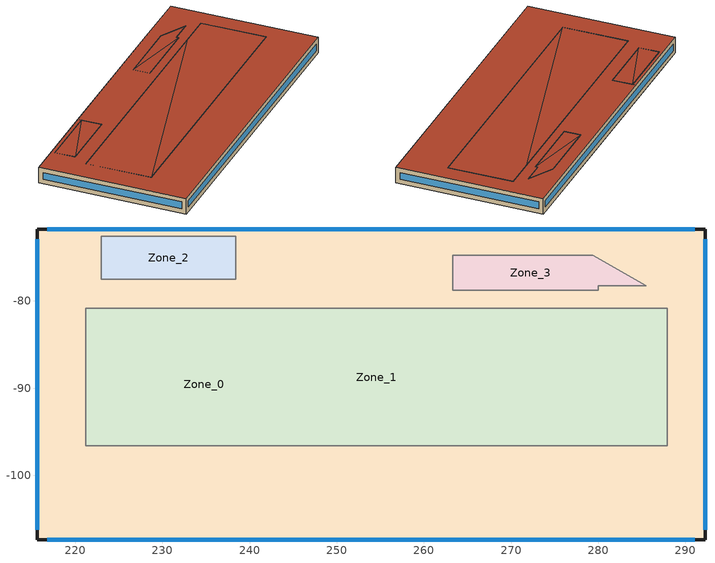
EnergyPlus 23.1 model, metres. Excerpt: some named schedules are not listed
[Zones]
Zone_0
 floor ground (Zone_0:f0UnderGroundSlabCF): 215.61,-107.39 215.61,-71.77 222.99,-71.77 222.99,-72.59 238.42,-72.59 238.42,-77.5 222.99,-72.59 222.99,-71.77 263.29,-71.77 263.29,-74.77 279.35,-74.77 285.49,-78.23 280,-78.23 280,-80.86 287.92,-80.86 287.92,-96.61 221.2,-80.86 280,-80.86 280,-78.79 263.29,-74.77 263.29,-71.77 292.24,-71.77 292.24,-107.39 z0
 wall outside (90.1-2019 Nonresidential CZ 0 Exterior Wall (Mass)): 215.61,-107.39 292.24,-107.39 292.24,-71.77 215.61,-71.77 215.61,-107.39 z0:4
 wall to Zone_3 (Interior Partition (Mass)): 263.29,-78.79 263.29,-74.77 279.35,-74.77 285.49,-78.23 280,-78.23 280,-78.79 263.29,-78.79 z0:4
 wall to Zone_2 (Interior Partition (Mass)): 238.42,-77.5 222.99,-77.5 222.99,-72.59 238.42,-72.59 238.42,-77.5 z0:4
 wall to Zone_1 (Interior Partition (Mass)): 287.92,-96.61 221.2,-96.61 221.2,-80.86 287.92,-80.86 287.92,-96.61 z0:4
 window (90.1-2019 Nonresidential CZ 0 Glazing (Operable)): 216.78,-107.39 291.07,-107.39 / 291.07,-71.77 216.78,-71.77 z1.17:2.83; 292.24,-106.25 292.24,-72.92 / 215.61,-72.92 215.61,-106.25 z1.15:2.85
 roof outside (300mmInsulation 200mmConcrete): 215.61,-107.39 292.24,-107.39 292.24,-71.77 279.35,-71.77 279.35,-74.77 263.29,-74.77 280,-78.79 280,-80.86 221.2,-96.61 287.92,-96.61 287.92,-80.86 280,-80.86 280,-78.23 285.49,-78.23 279.35,-74.77 279.35,-71.77 238.42,-71.77 238.42,-72.59 222.99,-77.5 238.42,-77.5 238.42,-71.77 215.61,-71.77 z4
Zone_1
 floor ground (Zone_1:f0UnderGroundSlabCF): 221.2,-96.61 221.2,-80.86 287.92,-80.86 287.92,-96.61 z0
 roof outside (300mmInsulation 200mmConcrete): 221.2,-96.61 287.92,-96.61 287.92,-80.86 221.2,-80.86 z4
Zone_2
 floor ground (Zone_2:f0UnderGroundSlabCF): 222.99,-77.5 222.99,-72.59 238.42,-72.59 238.42,-77.5 z0
 roof outside (300mmInsulation 200mmConcrete): 222.99,-77.5 238.42,-77.5 238.42,-72.59 222.99,-72.59 z4
Zone_3
 floor ground (Zone_3:f0UnderGroundSlabCF): 263.29,-74.77 279.35,-74.77 285.49,-78.23 280,-78.23 280,-78.79 263.29,-78.79 z0
 roof outside (300mmInsulation 200mmConcrete): 263.29,-74.77 263.29,-78.79 280,-78.79 280,-78.23 285.49,-78.23 279.35,-74.77 z4
[Site:GroundTemperature:BuildingSurface]
18, 18, 18, 18, 18, 18, 18, 18, 18, 18, 18, 18
[Site:GroundReflectance]
0.2, 0.2, 0.2, 0.2, 0.2, 0.2, 0.2, 0.2, 0.2, 0.2, 0.2, 0.2
[Site:GroundReflectance:SnowModifier]
1, 1
[Site:WeatherStation]
Wind Sensor Height Above Ground {m}=10; Wind Speed Profile Exponent=0.22; Wind Speed Profile Boundary Layer Thickness {m}=370; Air Temperature Sensor Height Above Ground {m}=1.5
[SizingPeriod:WeatherFileConditionType] Use Weather File Daylight Saving Period=No; Use Weather File Rain and Snow Indicators=No
Name | Period Selection | Day Type
Extreme Summer Weather Period for Design | SummerExtreme | SummerDesignDay
Extreme Winter Weather Period for Design | WinterExtreme | WinterDesignDay
[Building]
Building: North Axis {deg}=0; Terrain=Suburbs; Loads Convergence Tolerance Value=0.04; Temperature Convergence Tolerance Value {deltaC}=0.25; Solar Distribution=FullExterior; Maximum Number of Warmup Days=25; Minimum Number of Warmup Days=6
[Construction]
90.1-2019 Nonresidential CZ 0 Exterior Wall (Mass): Stucco_0.025_90.1-2019 Nonresidential CZ 0 Exterior Wall (Mass), Concrete_0.203_90.1-2019 Nonresidential CZ 0 Exterior Wall (Mass), Mineral Wool_0.006340168156952033_90.1-2019 Nonresidential CZ 0 Exterior Wall (Mass), Plaster_0.013_90.1-2019 Nonresidential CZ 0 Exterior Wall (Mass)
300mmInsulation 200mmConcrete: XPS Board_0.3_300mmInsulation 200mmConcrete, General Concrete_0.2_300mmInsulation 200mmConcrete
Interior Partition (Mass): Plaster_0.013_Interior Partition (Mass), Plaster_0.013_Interior Partition (Mass)
90.1-2019 Nonresidential CZ 0 Glazing (Operable): 90.1-2019 Nonresidential CZ 0 Glazing (Operable)Window
[Material]
Stucco_0.025_90.1-2019 Nonresidential CZ 0 Exterior Wall (Mass): Roughness=Smooth; @90.1-2019 Nonresidential CZ 0 Exterior Wall (Mass):Stucco-Thickness@ [m]=0.025; @90.1-2019 Nonresidential CZ 0 Exterior Wall (Mass):Stucco-Conductivity@ [W/m-K]=0.72; @90.1-2019 Nonresidential CZ 0 Exterior Wall (Mass):Stucco-Density@ [kg/m3]=1856; @90.1-2019 Nonresidential CZ 0 Exterior Wall (Mass):Stucco-SpecificHeat@ [J/kg-K]=840; @90.1-2019 Nonresidential CZ 0 Exterior Wall (Mass):Stucco-ThermalEmittance@=0.9; @90.1-2019 Nonresidential CZ 0 Exterior Wall (Mass):Stucco-SolarAbsorptance@=0.7; @90.1-2019 Nonresidential CZ 0 Exterior Wall (Mass):Stucco-VisibleAbsorptance@=0.7
Concrete_0.203_90.1-2019 Nonresidential CZ 0 Exterior Wall (Mass): Roughness=Rough; @90.1-2019 Nonresidential CZ 0 Exterior Wall (Mass):Concrete-Thickness@ [m]=0.203; @90.1-2019 Nonresidential CZ 0 Exterior Wall (Mass):Concrete-Conductivity@ [W/m-K]=2; @90.1-2019 Nonresidential CZ 0 Exterior Wall (Mass):Concrete-Density@ [kg/m3]=2400; @90.1-2019 Nonresidential CZ 0 Exterior Wall (Mass):Concrete-SpecificHeat@ [J/kg-K]=950; @90.1-2019 Nonresidential CZ 0 Exterior Wall (Mass):Concrete-ThermalEmittance@=0.9; @90.1-2019 Nonresidential CZ 0 Exterior Wall (Mass):Concrete-SolarAbsorptance@=0.7; @90.1-2019 Nonresidential CZ 0 Exterior Wall (Mass):Concrete-VisibleAbsorptance@=0.7
Mineral Wool_0.006340168156952033_90.1-2019 Nonresidential CZ 0 Exterior Wall (Mass): Roughness=Rough; @90.1-2019 Nonresidential CZ 0 Exterior Wall (Mass):Mineral Wool-Thickness@ [m]=0.00634017; @90.1-2019 Nonresidential CZ 0 Exterior Wall (Mass):Mineral Wool-Conductivity@ [W/m-K]=0.041; @90.1-2019 Nonresidential CZ 0 Exterior Wall (Mass):Mineral Wool-Density@ [kg/m3]=155; @90.1-2019 Nonresidential CZ 0 Exterior Wall (Mass):Mineral Wool-SpecificHeat@ [J/kg-K]=1130; @90.1-2019 Nonresidential CZ 0 Exterior Wall (Mass):Mineral Wool-ThermalEmittance@=0.9; @90.1-2019 Nonresidential CZ 0 Exterior Wall (Mass):Mineral Wool-SolarAbsorptance@=0.7; @90.1-2019 Nonresidential CZ 0 Exterior Wall (Mass):Mineral Wool-VisibleAbsorptance@=0.7
Plaster_0.013_90.1-2019 Nonresidential CZ 0 Exterior Wall (Mass): Roughness=Rough; @90.1-2019 Nonresidential CZ 0 Exterior Wall (Mass):Plaster-Thickness@ [m]=0.013; @90.1-2019 Nonresidential CZ 0 Exterior Wall (Mass):Plaster-Conductivity@ [W/m-K]=1; @90.1-2019 Nonresidential CZ 0 Exterior Wall (Mass):Plaster-Density@ [kg/m3]=2000; @90.1-2019 Nonresidential CZ 0 Exterior Wall (Mass):Plaster-SpecificHeat@ [J/kg-K]=1130; @90.1-2019 Nonresidential CZ 0 Exterior Wall (Mass):Plaster-ThermalEmittance@=0.9; @90.1-2019 Nonresidential CZ 0 Exterior Wall (Mass):Plaster-SolarAbsorptance@=0.7; @90.1-2019 Nonresidential CZ 0 Exterior Wall (Mass):Plaster-VisibleAbsorptance@=0.7
XPS Board_0.3_300mmInsulation 200mmConcrete: Roughness=Rough; @300mmInsulation 200mmConcrete:XPS Board-Thickness@ [m]=0.3; @300mmInsulation 200mmConcrete:XPS Board-Conductivity@ [W/m-K]=0.034; @300mmInsulation 200mmConcrete:XPS Board-Density@ [kg/m3]=35; @300mmInsulation 200mmConcrete:XPS Board-SpecificHeat@ [J/kg-K]=1400; @300mmInsulation 200mmConcrete:XPS Board-ThermalEmittance@=0.9; @300mmInsulation 200mmConcrete:XPS Board-SolarAbsorptance@=0.7; @300mmInsulation 200mmConcrete:XPS Board-VisibleAbsorptance@=0.7
General Concrete_0.2_300mmInsulation 200mmConcrete: Roughness=Rough; @300mmInsulation 200mmConcrete:General Concrete-Thickness@ [m]=0.2; @300mmInsulation 200mmConcrete:General Concrete-Conductivity@ [W/m-K]=2; @300mmInsulation 200mmConcrete:General Concrete-Density@ [kg/m3]=2400; @300mmInsulation 200mmConcrete:General Concrete-SpecificHeat@ [J/kg-K]=950; @300mmInsulation 200mmConcrete:General Concrete-ThermalEmittance@=0.9; @300mmInsulation 200mmConcrete:General Concrete-SolarAbsorptance@=0.7; @300mmInsulation 200mmConcrete:General Concrete-VisibleAbsorptance@=0.7
Plaster_0.013_Interior Partition (Mass): Roughness=Rough; @Interior Partition (Mass):Plaster-Thickness@ [m]=0.013; @Interior Partition (Mass):Plaster-Conductivity@ [W/m-K]=1; @Interior Partition (Mass):Plaster-Density@ [kg/m3]=2000; @Interior Partition (Mass):Plaster-SpecificHeat@ [J/kg-K]=1130; @Interior Partition (Mass):Plaster-ThermalEmittance@=0.9; @Interior Partition (Mass):Plaster-SolarAbsorptance@=0.7; @Interior Partition (Mass):Plaster-VisibleAbsorptance@=0.7
[WindowMaterial:SimpleGlazingSystem]
90.1-2019 Nonresidential CZ 0 Glazing (Operable)Window: @90.1-2019 Nonresidential CZ 0 Glazing (Operable)-UValue@=3.52052; @90.1-2019 Nonresidential CZ 0 Glazing (Operable)-SolarHeatGainCoefficient@=0.2; @90.1-2019 Nonresidential CZ 0 Glazing (Operable)-VisibleTransmittance@=0.22
[Construction:FfactorGroundFloor]
Zone_0:f0UnderGroundSlabCF: 0.73, 1527.41, 224.5
Zone_1:f0UnderGroundSlabCF: 0.73, 1050.84, 0
Zone_2:f0UnderGroundSlabCF: 0.73, 75.7613, 0
Zone_3:f0UnderGroundSlabCF: 0.73, 75.5474, 0
[Zone] Rotation [deg]=0; Type=1; Multiplier=1; Zone Inside Convection Algorithm=TARP; Zone Outside Convection Algorithm=DOE-2
Name | Volume [m3] | Area [m2]
Zone_0 | 6109.65 | 1527.41
Zone_1 | 4203.36 | 1050.84
Zone_2 | 303.045 | 75.7613
Zone_3 | 302.19 | 75.5474
[People] OccupancySchedule=occOffice; Number of People Calculation Method=People/Area; PeopleDensity [person/m2]=0.125; Fraction Radiant=0.3; Sensible Heat Fraction=AUTOCALCULATE; Carbon Dioxide Generation Rate [m3/s-W]=3.82e-08; Enable ASHRAE 55 Comfort Warnings=No; Mean Radiant Temperature Calculation Type=ZoneAveraged; Clothing Insulation Calculation Method=DynamicClothingModelASHRAE55; Air Velocity Schedule=AirSpeed 0; Thermal Comfort Model 1 Type=AdaptiveASH55
Name | Zone or ZoneList | Activity Level Schedule | Work Efficiency Schedule
People Zone_0 | Zone_0 | Zone_0PeopleActivity | Zone_0WorkEfficiency
People Zone_1 | Zone_1 | Zone_1PeopleActivity | Zone_1WorkEfficiency
People Zone_2 | Zone_2 | Zone_2PeopleActivity | Zone_2WorkEfficiency
People Zone_3 | Zone_3 | Zone_3PeopleActivity | Zone_3WorkEfficiency
[ElectricEquipment] EquipmentAvailibilitySchedule=equipOffice; Design Level Calculation Method=Watts/Area; EquipmentPowerDensity [W/m2]=5; Fraction Latent=0; Fraction Radiant=.2; Fraction Lost=0
Name | Zone or ZoneList
Zone_0 Equipment | Zone_0
Zone_1 Equipment | Zone_1
Zone_2 Equipment | Zone_2
Zone_3 Equipment | Zone_3
[Lights] LightsAvailibilitySchedule=lightsOffice; Design Level Calculation Method=Watts/Area; LightingPowerDensity [W/m2]=7.8; Return Air Fraction=0; Fraction Radiant=.42; Fraction Visible=.18; Fraction Replaceable=1
Name | Zone or ZoneList
Zone_0 General lighting | Zone_0
Zone_1 General lighting | Zone_1
Zone_2 General lighting | Zone_2
Zone_3 General lighting | Zone_3
[Daylighting:Controls]
Zone_0_DaylCtrl: Zone=Zone_0; Daylighting Method=SplitFlux; @Zone_0-LightsAvailibilitySchedule@=lightsOffice; Lighting control type { 1 = continuous,2 = stepped,3 = continuous / off}=Continuous; Minimum Input Power Fraction for Continuous Dimming Control=0.1; Minimum Light Output Fraction for Continuous Dimming Control=0.1; Number of Stepped Control Steps=3; Probability Lighting will be Reset When Needed in Manual Stepped Control=1; Maximum Allowable Discomfort Glare Index=22; Daylighting Reference Point 1=Zone_0_DaylCtrlRefPt1; Fraction of Zone Controlled by Reference Point 1=1; @Zone_0-IlluminanceSetpoint@ [lux at Reference Point 1]=500
[ZoneVentilation:WindandStackOpenArea]
Zone_0NatVent_Buoy: Zone=Zone_0; Opening Area {m2}=287.36; Opening Area Fraction Schedule=NatVentAvail_Zone_0; Opening Effectiveness=0; Effective Angle {deg}=0; Height Difference {m}=0.417358; Discharge Coefficient for Opening=0.6; Minimum Indoor Temperature {C}=22; Maximum Indoor Temperature {C}=100; Delta Temperature {deltaC}=1; Minimum Outdoor Temperature {C}=0; Maximum Outdoor Temperature {C}=30; Maximum Wind Speed {m/s}=40
[ZoneInfiltration:DesignFlowRate] Schedule=On; Design Flow Rate Calculation Method=Flow/ExteriorArea; Flow per Exterior Surface Area [m3/s-m2]=0.00056896
Zone_0Infiltration: Zone or ZoneList=Zone_0; @Zone_0-InfiltrationConstantCoefficient@=1; @Zone_0-InfiltrationTemperatureCoefficient@=0; @Zone_0-InfiltrationWindVelocityCoefficient@=0; @Zone_0-InfiltrationWindVelocitySquaredCoefficient@=0
Zone_1Infiltration: Zone or ZoneList=Zone_1; @Zone_1-InfiltrationConstantCoefficient@=1; @Zone_1-InfiltrationTemperatureCoefficient@=0; @Zone_1-InfiltrationWindVelocityCoefficient@=0; @Zone_1-InfiltrationWindVelocitySquaredCoefficient@=0
Zone_2Infiltration: Zone or ZoneList=Zone_2; @Zone_2-InfiltrationConstantCoefficient@=1; @Zone_2-InfiltrationTemperatureCoefficient@=0; @Zone_2-InfiltrationWindVelocityCoefficient@=0; @Zone_2-InfiltrationWindVelocitySquaredCoefficient@=0
Zone_3Infiltration: Zone or ZoneList=Zone_3; @Zone_3-InfiltrationConstantCoefficient@=1; @Zone_3-InfiltrationTemperatureCoefficient@=0; @Zone_3-InfiltrationWindVelocityCoefficient@=0; @Zone_3-InfiltrationWindVelocitySquaredCoefficient@=0
[Zone equipment]
Zone_0: Zone_0 Ideal Loads Air
Zone_1: Zone_1 Ideal Loads Air
Zone_2: Zone_2 Ideal Loads Air
Zone_3: Zone_3 Ideal Loads Air
[Sizing:Zone] Zone Cooling Design Supply Air Temperature Input Method=SupplyAirTemperature; Zone Cooling Design Supply Air Temperature {C}=12; Zone Heating Design Supply Air Temperature Input Method=SupplyAirTemperature; Zone Heating Design Supply Air Temperature {C}=35; Zone Cooling Design Supply Air Humidity Ratio {kgWater/kgDryAir}=0.009; Zone Heating Design Supply Air Humidity Ratio {kgWater/kgDryAir}=0.004; Zone Heating Sizing Factor=1.15; Zone Cooling Sizing Factor=1.15; Cooling Design Air Flow Method=DesignDay; Heating Design Air Flow Method=DesignDay
Name | Design Specification Outdoor Air Object
Zone_0 | Zone_0MinFreshAir
Zone_1 | Zone_1MinFreshAir
Zone_2 | Zone_2MinFreshAir
Zone_3 | Zone_3MinFreshAir
[ZoneControl:Thermostat]
Name | Zone or ZoneList | Control Type Schedule | Control 1
Zone_0 Thermostat | Zone_0 | Zone_0_ZoneControlTypeSched | Dual Setpoint - Zone Zone_0
Zone_1 Thermostat | Zone_1 | Zone_1_ZoneControlTypeSched | Dual Setpoint - Zone Zone_1
Zone_2 Thermostat | Zone_2 | Zone_2_ZoneControlTypeSched | Dual Setpoint - Zone Zone_2
Zone_3 Thermostat | Zone_3 | Zone_3_ZoneControlTypeSched | Dual Setpoint - Zone Zone_3
[ThermostatSetpoint:DualSetpoint]
Name | Heating Setpoint Temperature Schedule | Cooling Setpoint Temperature Schedule
Dual Setpoint - Zone Zone_0 | Zone_0Heating_SP_Sch | Zone_0Cooling_SP_Sch
Dual Setpoint - Zone Zone_1 | Zone_1Heating_SP_Sch | Zone_1Cooling_SP_Sch
Dual Setpoint - Zone Zone_2 | Zone_2Heating_SP_Sch | Zone_2Cooling_SP_Sch
Dual Setpoint - Zone Zone_3 | Zone_3Heating_SP_Sch | Zone_3Cooling_SP_Sch
[DesignSpecification:OutdoorAir] Outdoor Air Method=Sum; MechVentSchedule=AllOn
Zone_0MinFreshAir: @Zone_0-MinFreshAirPerson@ [m3/s-person]=0.01; @Zone_0-MinFreshAirArea@ [m3/s-m2]=0.001
Zone_1MinFreshAir: @Zone_1-MinFreshAirPerson@ [m3/s-person]=0.01; @Zone_1-MinFreshAirArea@ [m3/s-m2]=0.001
Zone_2MinFreshAir: @Zone_2-MinFreshAirPerson@ [m3/s-person]=0.01; @Zone_2-MinFreshAirArea@ [m3/s-m2]=0.001
Zone_3MinFreshAir: @Zone_3-MinFreshAirPerson@ [m3/s-person]=0.01; @Zone_3-MinFreshAirArea@ [m3/s-m2]=0.001
[Schedule:Constant]
On: 1
AirSpeed 0: 0
Zone_0PeopleActivity; Zone_1PeopleActivity; Zone_2PeopleActivity; Zone_3PeopleActivity: Any Number, 125.28
Zone_0WorkEfficiency; Zone_1WorkEfficiency; Zone_2WorkEfficiency; Zone_3WorkEfficiency: Any Number, 0
Zone_0_ZoneControlTypeSched; Zone_1_ZoneControlTypeSched; Zone_2_ZoneControlTypeSched; Zone_3_ZoneControlTypeSched: 4
[Schedule:Year]
occOffice: Fraction, occOffice_0, 1, 1, 12, 31
lightsOffice: Fraction, lightsOffice_0, 1, 1, 12, 31
equipOffice: Fraction, equipOffice_0, 1, 1, 12, 31
NatVentAvail_Zone_0: Fraction, NatVentAvail_Zone_0_0, 1, 1, 1, 7, NatVentAvail_Zone_0_1, 1, 8, 1, 14, NatVentAvail_Zone_0_2, 1, 15, 1, 21, NatVentAvail_Zone_0_3, 1, 22, 1, 28, NatVentAvail_Zone_0_4, 1, 29, 2, 4, NatVentAvail_Zone_0_5, 2, 5, 2, 11, NatVentAvail_Zone_0_6, 2, 12, 2, 18, NatVentAvail_Zone_0_7, 2, 19, 2, 25, NatVentAvail_Zone_0_8, 2, 26, 3, 4, NatVentAvail_Zone_0_9, 3, 5, 3, 11, NatVentAvail_Zone_0_10, 3, 12, 3, 18, NatVentAvail_Zone_0_11, 3, 19, 3, 25, NatVentAvail_Zone_0_12, 3, 26, 4, 1, NatVentAvail_Zone_0_13, 4, 2, 4, 8, NatVentAvail_Zone_0_14, 4, 9, 4, 15, NatVentAvail_Zone_0_15, 4, 16, 4, 22, NatVentAvail_Zone_0_16, 4, 23, 4, 29, NatVentAvail_Zone_0_17, 4, 30, 5, 6, NatVentAvail_Zone_0_18, 5, 7, 5, 13, NatVentAvail_Zone_0_19, 5, 14, 5, 20, NatVentAvail_Zone_0_20, 5, 21, 5, 27, NatVentAvail_Zone_0_21, 5, 28, 6, 3, NatVentAvail_Zone_0_22, 6, 4, 6, 10, NatVentAvail_Zone_0_23, 6, 11, 6, 17, NatVentAvail_Zone_0_24, 6, 18, 6, 24, NatVentAvail_Zone_0_25, 6, 25, 7, 1, NatVentAvail_Zone_0_26, 7, 2, 7, 8, NatVentAvail_Zone_0_27, 7, 9, 7, 15, NatVentAvail_Zone_0_28, 7, 16, 7, 22, NatVentAvail_Zone_0_29, 7, 23, 7, 29, NatVentAvail_Zone_0_30, 7, 30, 8, 5, NatVentAvail_Zone_0_31, 8, 6, 8, 12, NatVentAvail_Zone_0_32, 8, 13, 8, 19, NatVentAvail_Zone_0_33, 8, 20, 8, 26, NatVentAvail_Zone_0_34, 8, 27, 9, 2, NatVentAvail_Zone_0_35, 9, 3, 9, 9, NatVentAvail_Zone_0_36, 9, 10, 9, 16, NatVentAvail_Zone_0_37, 9, 17, 9, 23, NatVentAvail_Zone_0_38, 9, 24, 9, 30, NatVentAvail_Zone_0_39, 10, 1, 10, 7, NatVentAvail_Zone_0_40, 10, 8, 10, 14, NatVentAvail_Zone_0_41, 10, 15, 10, 21, NatVentAvail_Zone_0_42, 10, 22, 10, 28, NatVentAvail_Zone_0_43, 10, 29, 11, 4, NatVentAvail_Zone_0_44, 11, 5, 11, 11, NatVentAvail_Zone_0_45, 11, 12, 11, 18, NatVentAvail_Zone_0_46, 11, 19, 11, 25, NatVentAvail_Zone_0_47, 11, 26, 12, 2, NatVentAvail_Zone_0_48, 12, 3, 12, 9, NatVentAvail_Zone_0_49, 12, 10, 12, 16, NatVentAvail_Zone_0_50, 12, 17, 12, 23, NatVentAvail_Zone_0_51, 12, 24, 12, 30, NatVentAvail_Zone_0_52, 12, 31, 12, 31
[Schedule:Week:Daily]
occOffice_0: 561d226c-dfb2-47a8-9f44-daed69d770ca, a24641ba-3735-4e0c-8833-826857902045, a24641ba-3735-4e0c-8833-826857902045, a24641ba-3735-4e0c-8833-826857902045, a24641ba-3735-4e0c-8833-826857902045, a24641ba-3735-4e0c-8833-826857902045, 561d226c-dfb2-47a8-9f44-daed69d770ca, 561d226c-dfb2-47a8-9f44-daed69d770ca, 561d226c-dfb2-47a8-9f44-daed69d770ca, 561d226c-dfb2-47a8-9f44-daed69d770ca, 561d226c-dfb2-47a8-9f44-daed69d770ca, 561d226c-dfb2-47a8-9f44-daed69d770ca
lightsOffice_0: 561d226c-dfb2-47a8-9f44-daed69d770ca, 549433fd-dfa2-4326-9945-f400369c81e1, 549433fd-dfa2-4326-9945-f400369c81e1, 549433fd-dfa2-4326-9945-f400369c81e1, 549433fd-dfa2-4326-9945-f400369c81e1, 549433fd-dfa2-4326-9945-f400369c81e1, 561d226c-dfb2-47a8-9f44-daed69d770ca, 561d226c-dfb2-47a8-9f44-daed69d770ca, 561d226c-dfb2-47a8-9f44-daed69d770ca, 561d226c-dfb2-47a8-9f44-daed69d770ca, 561d226c-dfb2-47a8-9f44-daed69d770ca, 561d226c-dfb2-47a8-9f44-daed69d770ca
equipOffice_0: ef1b2ce9-b476-4417-af51-2e6d29c7d4a5, 4cf5bd77-9dfd-4795-bdc9-dae13ac7382e, 4cf5bd77-9dfd-4795-bdc9-dae13ac7382e, 4cf5bd77-9dfd-4795-bdc9-dae13ac7382e, 4cf5bd77-9dfd-4795-bdc9-dae13ac7382e, 4cf5bd77-9dfd-4795-bdc9-dae13ac7382e, ef1b2ce9-b476-4417-af51-2e6d29c7d4a5, ef1b2ce9-b476-4417-af51-2e6d29c7d4a5, ef1b2ce9-b476-4417-af51-2e6d29c7d4a5, ef1b2ce9-b476-4417-af51-2e6d29c7d4a5, ef1b2ce9-b476-4417-af51-2e6d29c7d4a5, ef1b2ce9-b476-4417-af51-2e6d29c7d4a5
NatVentAvail_Zone_0_0: d574385d-16e5-462d-bea0-cf04bf384450, 1f1f6d51-a703-455e-a492-8c620c2f45ba, aecc3d96-331e-4b5c-b63b-19ad525122b4, 9139f9f5-54f8-4d0b-8d41-f321f0e83e99, 9ca86f6e-028b-4652-9082-bc1f9e14f666, 06edf176-084a-4e37-b01d-8573b91ad36b, 0090634f-a50e-4757-90ee-ba6a5d3ee723, d574385d-16e5-462d-bea0-cf04bf384450, d574385d-16e5-462d-bea0-cf04bf384450, d574385d-16e5-462d-bea0-cf04bf384450, d574385d-16e5-462d-bea0-cf04bf384450, d574385d-16e5-462d-bea0-cf04bf384450
NatVentAvail_Zone_0_1: b374feb7-3439-4d36-92fe-2e6c619544d6, a8b1fd01-4f7c-450d-8e4b-5cf7ac03be6a, e11d1192-bfcb-4a61-b7b6-1270e72c31a1, 2108bbc5-3f7c-40fb-bef5-dccb7974f45f, 265c7fe7-51f8-42b8-8e78-54435e7a52f0, 9416715b-a680-4a69-94e0-6ad6ef899173, 90f8f7ec-15c9-491f-aac9-070421f2a972, b374feb7-3439-4d36-92fe-2e6c619544d6, b374feb7-3439-4d36-92fe-2e6c619544d6, b374feb7-3439-4d36-92fe-2e6c619544d6, b374feb7-3439-4d36-92fe-2e6c619544d6, b374feb7-3439-4d36-92fe-2e6c619544d6
NatVentAvail_Zone_0_2: 24d08d3f-1562-4a78-b5cb-d19d8bed5579, 29ab6f15-6236-4ead-885a-c0df35f2cdf7, 265c7fe7-51f8-42b8-8e78-54435e7a52f0, fbb10d34-afe3-4e7c-b50c-d7af59d50282, 1f1f6d51-a703-455e-a492-8c620c2f45ba, ea947835-3aed-4f2a-aa44-88d6431c9f15, ae6448b8-457b-4ed4-bee2-7e7ff9c0d636, 24d08d3f-1562-4a78-b5cb-d19d8bed5579, 24d08d3f-1562-4a78-b5cb-d19d8bed5579, 24d08d3f-1562-4a78-b5cb-d19d8bed5579, 24d08d3f-1562-4a78-b5cb-d19d8bed5579, 24d08d3f-1562-4a78-b5cb-d19d8bed5579
NatVentAvail_Zone_0_3: 53d958f8-511b-48a1-bca1-5523b082a6b6, fe2ba42e-5bb0-4c18-bcf5-9e1e64dd1163, 8bd4e326-0388-4332-b665-6552e2ecc952, d791bd48-4de3-4371-b83c-e20d32cedad6, 276ef9d9-b754-48e9-a8b0-6204c5828bd4, d574385d-16e5-462d-bea0-cf04bf384450, 3e67dd64-6c98-48e4-9795-707642e6514c, 53d958f8-511b-48a1-bca1-5523b082a6b6, 53d958f8-511b-48a1-bca1-5523b082a6b6, 53d958f8-511b-48a1-bca1-5523b082a6b6, 53d958f8-511b-48a1-bca1-5523b082a6b6, 53d958f8-511b-48a1-bca1-5523b082a6b6
NatVentAvail_Zone_0_4: d3803e1f-345d-4384-b724-3f24fb899986, 21294a7e-37e7-4478-9e69-88d0d3beef67, 9051c53d-10cb-4155-bfd0-711ad786c2e3, 72897f5e-e585-434e-b57c-5f34bf6f9899, 27133757-2882-42fc-adb4-7536e429e6c5, 6236983c-6595-4670-a406-332b199949e8, 21294a7e-37e7-4478-9e69-88d0d3beef67, d3803e1f-345d-4384-b724-3f24fb899986, d3803e1f-345d-4384-b724-3f24fb899986, d3803e1f-345d-4384-b724-3f24fb899986, d3803e1f-345d-4384-b724-3f24fb899986, d3803e1f-345d-4384-b724-3f24fb899986
NatVentAvail_Zone_0_5: e0c88be9-4f04-4227-8435-01afac6b91ef, 1681c2ca-1b11-431e-a2db-eb0e85b3f517, a93616c3-0c28-4cfe-a131-36b66105aaf8, e7e201fd-a482-4aea-8e0c-1eda8acfed5c, 9b1312bc-c85f-4191-997b-cc7a49bf89b1, 2a3b51b0-b448-492e-8b2c-7d3de0ad2862, 1ae63d76-e41c-4315-a0ef-40842d73f7da, e0c88be9-4f04-4227-8435-01afac6b91ef, e0c88be9-4f04-4227-8435-01afac6b91ef, e0c88be9-4f04-4227-8435-01afac6b91ef, e0c88be9-4f04-4227-8435-01afac6b91ef, e0c88be9-4f04-4227-8435-01afac6b91ef
NatVentAvail_Zone_0_6: 133b77db-1090-4884-b715-476e36278bc4, 10be968e-18a4-4dc2-905f-6180fe55d36c, ca6e31ce-da7e-4288-b62a-afbc5d189ed9, 6f032a07-e184-4457-9791-620f53b75a94, 653d63a6-204c-416c-8452-56616f8eb6c8, 8a21a12d-a963-4774-92fd-8ab6f2be595c, a16c0221-ec1f-43ff-b507-435927146550, 133b77db-1090-4884-b715-476e36278bc4, 133b77db-1090-4884-b715-476e36278bc4, 133b77db-1090-4884-b715-476e36278bc4, 133b77db-1090-4884-b715-476e36278bc4, 133b77db-1090-4884-b715-476e36278bc4
NatVentAvail_Zone_0_7: ef6143d6-f3df-4b8a-be71-1489ee63333b, b530cced-be19-4c52-bc81-e9df00a84e0d, 3e34007b-8151-4c24-b49a-ac3079dcc5f1, c06992ad-eba7-4ac4-b975-b7b95d51ed43, 2845a3dd-1436-4e46-aa56-cd3adcb82bef, 167fdc17-cd0c-46ea-917d-f4aafe61848f, 0208d6c4-a5fd-40e8-9ca1-9b863098bb53, ef6143d6-f3df-4b8a-be71-1489ee63333b, ef6143d6-f3df-4b8a-be71-1489ee63333b, ef6143d6-f3df-4b8a-be71-1489ee63333b, ef6143d6-f3df-4b8a-be71-1489ee63333b, ef6143d6-f3df-4b8a-be71-1489ee63333b
NatVentAvail_Zone_0_8: 8cb1af4b-3673-4e9c-b9c1-2d8b3c7ade43, 3e7b8221-0873-460f-954e-1562b6424a55, 12ce4d0e-a2ba-4993-8c3a-16757a058422, ce4a0102-879e-43b0-a7e9-4babbb87f275, 62da3406-3a52-4582-b365-769a4ca67371, d6f3f2da-e2ab-4ad0-954f-89984202ab10, db624580-13b0-48f7-83ee-6d06181b68e8, 8cb1af4b-3673-4e9c-b9c1-2d8b3c7ade43, 8cb1af4b-3673-4e9c-b9c1-2d8b3c7ade43, 8cb1af4b-3673-4e9c-b9c1-2d8b3c7ade43, 8cb1af4b-3673-4e9c-b9c1-2d8b3c7ade43, 8cb1af4b-3673-4e9c-b9c1-2d8b3c7ade43
NatVentAvail_Zone_0_9: 168d5d7f-1469-4550-9cb8-35e0161e12c2, d1f132e6-31f1-4200-b5e4-4e6625dece69, db624580-13b0-48f7-83ee-6d06181b68e8, a026f778-01b2-437f-acc2-caa9ed4ee63c, 2f5b23e9-af24-4a5d-ad21-921ea9665977, 500c9d60-9a90-42b4-af7e-784d924d777f, e81b7cad-9a38-487f-a040-5ba67ebecd23, 168d5d7f-1469-4550-9cb8-35e0161e12c2, 168d5d7f-1469-4550-9cb8-35e0161e12c2, 168d5d7f-1469-4550-9cb8-35e0161e12c2, 168d5d7f-1469-4550-9cb8-35e0161e12c2, 168d5d7f-1469-4550-9cb8-35e0161e12c2
NatVentAvail_Zone_0_10: 8ac77aae-4338-4d6b-aa7a-da177af6fc3f, db624580-13b0-48f7-83ee-6d06181b68e8, 3d98619c-ea6a-4977-aeac-fc2f40a386c6, 24b3956f-fc90-457f-8ec4-6a3793994286, c0c0fc4b-1a3f-4cf3-89b6-42fe2964cc5a, d593415e-32ae-42f8-8fa2-19344edfdff5, 9314ce3f-a043-4f80-bda9-b98cc7e43fef, 8ac77aae-4338-4d6b-aa7a-da177af6fc3f, 8ac77aae-4338-4d6b-aa7a-da177af6fc3f, 8ac77aae-4338-4d6b-aa7a-da177af6fc3f, 8ac77aae-4338-4d6b-aa7a-da177af6fc3f, 8ac77aae-4338-4d6b-aa7a-da177af6fc3f
NatVentAvail_Zone_0_11: db624580-13b0-48f7-83ee-6d06181b68e8, 56f0df2a-76b3-4b81-b761-73044adf1a31, e372dc88-e761-446f-9eab-c157b3d23446, 6b70b5fe-e397-447e-b9df-a963e4f13b7a, b09b1d64-30a4-4150-adaf-d1163a572d2c, 093c5828-182f-4675-86be-7a8ba351c854, 0b6d975b-7b0e-4c55-ab2f-70d2851c49c8, db624580-13b0-48f7-83ee-6d06181b68e8, db624580-13b0-48f7-83ee-6d06181b68e8, db624580-13b0-48f7-83ee-6d06181b68e8, db624580-13b0-48f7-83ee-6d06181b68e8, db624580-13b0-48f7-83ee-6d06181b68e8
NatVentAvail_Zone_0_12: 841e0bae-4389-4762-951f-d3e0d4598669, d1639917-b050-49ce-8848-ee9b98eec8dd, 0692f722-1262-4fc5-97f6-331abb980804, d8989920-4d0c-4e58-8ceb-c42868814f06, cb503354-cc3c-401a-97c6-d02cd9ddaa58, 82da5056-a7cf-4a90-84e1-f84e24e1b515, dc3e34ac-f172-4be8-a1c7-3c8fedf7d086, 841e0bae-4389-4762-951f-d3e0d4598669, 841e0bae-4389-4762-951f-d3e0d4598669, 841e0bae-4389-4762-951f-d3e0d4598669, 841e0bae-4389-4762-951f-d3e0d4598669, 841e0bae-4389-4762-951f-d3e0d4598669
NatVentAvail_Zone_0_13: 8531368c-62ae-462e-8dfe-6d0fe3ff0cc7, 9799df6a-6b1e-4ed3-897b-7a4ba6fdc0e5, 0a61c1a3-c00c-499a-91e3-cc31e6163e9b, b2842368-3776-4e54-bd44-1dee57076cad, a5cf8e12-6fdd-42cc-a1a5-e63ca686d4c3, 633470b2-d68d-4e1b-a5be-6c80bfa814c7, 42f4dcdd-6628-4df5-964c-5cbddec58bbb, 8531368c-62ae-462e-8dfe-6d0fe3ff0cc7, 8531368c-62ae-462e-8dfe-6d0fe3ff0cc7, 8531368c-62ae-462e-8dfe-6d0fe3ff0cc7, 8531368c-62ae-462e-8dfe-6d0fe3ff0cc7, 8531368c-62ae-462e-8dfe-6d0fe3ff0cc7
NatVentAvail_Zone_0_14: d36d6b02-2043-4743-a43f-65fbd410fac2, f6e1cb8f-e05c-42c9-9cdc-448edf646e96, 8aa172d9-eb8f-4264-8bec-12f8741b9072, cb26e4b7-f62c-433d-8876-306b327d4322, 3686bd16-37df-43f9-a84e-504faf18f477, 3becb780-f897-4c57-8214-6f936eb1d3d2, 67355e42-32a6-4097-a2dc-c8699493abfc, d36d6b02-2043-4743-a43f-65fbd410fac2, d36d6b02-2043-4743-a43f-65fbd410fac2, d36d6b02-2043-4743-a43f-65fbd410fac2, d36d6b02-2043-4743-a43f-65fbd410fac2, d36d6b02-2043-4743-a43f-65fbd410fac2
NatVentAvail_Zone_0_15: cdc35572-b487-4419-ad3f-e62bc93dd50b, 6360a865-f641-4cf1-ace3-39a2a60bd8af, adf4e152-e87c-44c0-a85b-e8ecc2d546b3, b7127b8f-35d6-4ca2-aef2-2bb038b65606, 5ebbd383-52cf-4635-a7c5-43ccb90f080d, 7e4801cd-d6a0-42a0-8d7c-936bcf6029ef, 8fd0301e-246d-4779-aa8e-bf51899b1e7a, cdc35572-b487-4419-ad3f-e62bc93dd50b, cdc35572-b487-4419-ad3f-e62bc93dd50b, cdc35572-b487-4419-ad3f-e62bc93dd50b, cdc35572-b487-4419-ad3f-e62bc93dd50b, cdc35572-b487-4419-ad3f-e62bc93dd50b
NatVentAvail_Zone_0_16: 9011b28d-47e1-4eaa-b236-8aa81c63fa5c, c64c1916-d2ac-412b-b871-cd45da52d052, d82dbf2b-49e3-4819-9f9e-826e60ab94b1, c6d27e78-e5b8-4f50-a52e-6a5d61924ca2, 9ac584f3-9c55-4e47-a082-56d15d7043a3, d7e13a17-a967-4414-95e9-c4ecac1e339a, dbe079f1-3b7b-401f-b84d-e89e35332978, 9011b28d-47e1-4eaa-b236-8aa81c63fa5c, 9011b28d-47e1-4eaa-b236-8aa81c63fa5c, 9011b28d-47e1-4eaa-b236-8aa81c63fa5c, 9011b28d-47e1-4eaa-b236-8aa81c63fa5c, 9011b28d-47e1-4eaa-b236-8aa81c63fa5c
NatVentAvail_Zone_0_17: 69c79db8-872e-486c-935b-ca7c173173ca, 35ef7c1c-6b43-4f9f-9e7d-87efb7789737, 931cf470-3489-48fc-97e8-d10c5632e68a, cd4589cf-bf20-420f-813d-6bf161552acb, b63ad5c9-f711-49b9-aaac-1ddcbea1e070, 6bdb7679-6d4c-43cd-b361-eae3968527ed, 8f915e63-7fb4-4771-97fa-3d956c896675, 69c79db8-872e-486c-935b-ca7c173173ca, 69c79db8-872e-486c-935b-ca7c173173ca, 69c79db8-872e-486c-935b-ca7c173173ca, 69c79db8-872e-486c-935b-ca7c173173ca, 69c79db8-872e-486c-935b-ca7c173173ca
NatVentAvail_Zone_0_18: 79078655-23d9-4fc6-8ff9-2422cad96a1a, 55fdfe0e-3ed4-4174-8039-b0e41a562253, 60f5e200-51cc-47e1-9a0a-4dc036d88695, 79078655-23d9-4fc6-8ff9-2422cad96a1a, eb8652f6-1f60-4602-8561-3ea307357857, f7c79441-cf19-445e-8b00-4c985e4ce7ae, 363f2acb-d185-4a33-aa07-99b1f008f787, 79078655-23d9-4fc6-8ff9-2422cad96a1a, 79078655-23d9-4fc6-8ff9-2422cad96a1a, 79078655-23d9-4fc6-8ff9-2422cad96a1a, 79078655-23d9-4fc6-8ff9-2422cad96a1a, 79078655-23d9-4fc6-8ff9-2422cad96a1a
NatVentAvail_Zone_0_19: 7bf2b2e2-a608-4403-a3c6-c449e7288129, 8df2769d-3484-4468-b31e-648b7dc887f2, 59c37c2d-ff73-4135-a387-d4128425f93c, 0eeb5519-835f-41de-a78d-4244b2461249, 039bf62e-eb6c-49f5-9bc8-b93f6a628361, c4e34124-a44a-4eef-a9e3-9b87bc9e21a5, 6c567084-28ef-47f9-bbbd-593892a12a41, 7bf2b2e2-a608-4403-a3c6-c449e7288129, 7bf2b2e2-a608-4403-a3c6-c449e7288129, 7bf2b2e2-a608-4403-a3c6-c449e7288129, 7bf2b2e2-a608-4403-a3c6-c449e7288129, 7bf2b2e2-a608-4403-a3c6-c449e7288129
NatVentAvail_Zone_0_20: d817109c-b7d5-45d1-98fe-f622d885f905, 3f08b67c-2f5e-4e95-8171-69129704d2b8, 7bf2b2e2-a608-4403-a3c6-c449e7288129, 6b954fca-23cf-48b2-9735-57a4b4730257, 7a43d27c-515e-47bb-8af7-beb577da1d0a, 9fcfe627-a0ca-4759-ac8b-4a4375c11f8b, 2b660572-0144-4353-a2dd-cd7cb928e956, d817109c-b7d5-45d1-98fe-f622d885f905, d817109c-b7d5-45d1-98fe-f622d885f905, d817109c-b7d5-45d1-98fe-f622d885f905, d817109c-b7d5-45d1-98fe-f622d885f905, d817109c-b7d5-45d1-98fe-f622d885f905
NatVentAvail_Zone_0_21: 667b1176-3f2e-41bf-b945-85275c5dc019, 1681c2ca-1b11-431e-a2db-eb0e85b3f517, 78639632-3280-46f4-945c-f0e7a57d7094, 2a4f179d-1721-42d6-a988-c6a834ddffef, 5551d661-a342-4e64-b869-0e9abe5867a6, 55bf6140-0180-43b9-838f-724cfd5c9cf5, 5d6ac308-604f-4e3a-a5f9-a9371ea04109, 667b1176-3f2e-41bf-b945-85275c5dc019, 667b1176-3f2e-41bf-b945-85275c5dc019, 667b1176-3f2e-41bf-b945-85275c5dc019, 667b1176-3f2e-41bf-b945-85275c5dc019, 667b1176-3f2e-41bf-b945-85275c5dc019
NatVentAvail_Zone_0_22: bbc47e31-4f25-4461-8c71-4141b8c11b5f, 95402842-9bea-4871-91f9-96326bbfe144, e90b8ab1-5ff4-44a6-b4b4-7c219a20c6f1, 1cdfb6b8-86a7-46cf-a15c-2f791ec4ce7c, 91b7a321-7ab8-43f2-9f57-fec07f452559, 550b6fb2-68e4-4c50-9253-0db51bd1fc76, 0d8ecc63-0ded-475c-a08a-15f37c7c10b4, bbc47e31-4f25-4461-8c71-4141b8c11b5f, bbc47e31-4f25-4461-8c71-4141b8c11b5f, bbc47e31-4f25-4461-8c71-4141b8c11b5f, bbc47e31-4f25-4461-8c71-4141b8c11b5f, bbc47e31-4f25-4461-8c71-4141b8c11b5f
NatVentAvail_Zone_0_23: 01654fd4-71a9-4b20-b045-9690291c925b, 1ba3ff66-c2a4-4954-aec3-7cb2cf401345, e0b245ee-3be8-4ed2-b22c-5c1154db0b0e, f9b92f24-3857-4e96-9d8f-df946432d986, 66552d82-8773-42fc-beed-4a943ab16551, 375d0a92-ecab-46ca-b046-473af4d60b80, 63e7be65-d5ca-4867-9e30-ecc00b339bdd, 01654fd4-71a9-4b20-b045-9690291c925b, 01654fd4-71a9-4b20-b045-9690291c925b, 01654fd4-71a9-4b20-b045-9690291c925b, 01654fd4-71a9-4b20-b045-9690291c925b, 01654fd4-71a9-4b20-b045-9690291c925b
NatVentAvail_Zone_0_24: 0226a200-a5d9-4f97-90fd-bdc40e9db176, 9c5677a6-1d27-4686-ac6c-83c22cb317fb, d25d9231-3f86-4745-9e95-9eaf2dcb29c4, e8a2db6e-3ede-45db-9f0b-43ea23c034e6, 423acdfe-f3d2-4487-a0c3-8a6b549ca6d6, 332377f6-5901-429c-b0f2-7a6c4553d5d9, d58c7c2f-66d7-4380-b33c-2445f7a0b468, 0226a200-a5d9-4f97-90fd-bdc40e9db176, 0226a200-a5d9-4f97-90fd-bdc40e9db176, 0226a200-a5d9-4f97-90fd-bdc40e9db176, 0226a200-a5d9-4f97-90fd-bdc40e9db176, 0226a200-a5d9-4f97-90fd-bdc40e9db176
NatVentAvail_Zone_0_25: d7ee36ad-14b1-46ac-b96d-39c8d1fd7bec, b630ebfd-fe07-44cb-864e-7371a45cf89c, 0b3aa141-e69a-4162-8491-f6dbbd55e906, ef5fb99e-f61d-4b48-9cc5-5136752317e7, 4cb2672f-836f-48ed-81d5-8621ed28a490, 19af4ff8-8050-4f9c-814b-beac15431c0f, 7128f738-9bc0-4d15-9c50-c9f2ed7192da, d7ee36ad-14b1-46ac-b96d-39c8d1fd7bec, d7ee36ad-14b1-46ac-b96d-39c8d1fd7bec, d7ee36ad-14b1-46ac-b96d-39c8d1fd7bec, d7ee36ad-14b1-46ac-b96d-39c8d1fd7bec, d7ee36ad-14b1-46ac-b96d-39c8d1fd7bec
NatVentAvail_Zone_0_26: 7eb4b15e-d5b3-4cbf-b501-b4fd04a81b3c, bdbf0c50-39bb-44ba-90d1-47d2056ee936, 62966a47-b156-4926-9424-dae2df7c6cab, ed11f369-ea14-4cb2-8938-8f6bcb7b8a76, 75058096-18e8-4549-b314-cb29b52a2be3, d3dc7a09-7816-4274-b5fe-84b4f7e2afb3, 05e456f3-8b82-4ae7-96dc-2c0529596604, 7eb4b15e-d5b3-4cbf-b501-b4fd04a81b3c, 7eb4b15e-d5b3-4cbf-b501-b4fd04a81b3c, 7eb4b15e-d5b3-4cbf-b501-b4fd04a81b3c, 7eb4b15e-d5b3-4cbf-b501-b4fd04a81b3c, 7eb4b15e-d5b3-4cbf-b501-b4fd04a81b3c
NatVentAvail_Zone_0_27: b550b4ec-54df-4e8a-8415-048c07f7a5df, 5432defa-bbf9-4700-b0ba-2a423cb5ca37, 96c78e8c-f087-4f88-9f98-727b03bd8c81, 455d539c-8782-4aee-b243-853c2168e574, 0c8cd5ae-3b8a-479a-86df-52a9a610c925, 4b0e2899-90a3-46fc-89a4-32a42391da2f, 6eea30b4-11e9-4991-b675-24f1778a9d8f, b550b4ec-54df-4e8a-8415-048c07f7a5df, b550b4ec-54df-4e8a-8415-048c07f7a5df, b550b4ec-54df-4e8a-8415-048c07f7a5df, b550b4ec-54df-4e8a-8415-048c07f7a5df, b550b4ec-54df-4e8a-8415-048c07f7a5df
NatVentAvail_Zone_0_28: a6f70b50-2e7a-45db-8995-8073b47f74df, c590f8e8-8b9a-42cd-beae-fb8476f65610, 114bb1f1-26e0-487b-b099-6b4fccde08ce, 07a61999-c4cb-4286-9143-a9b6b4af9f16, cd4589cf-bf20-420f-813d-6bf161552acb, a132f7ee-253e-4b1e-82e7-27c466be6da7, 667b1176-3f2e-41bf-b945-85275c5dc019, a6f70b50-2e7a-45db-8995-8073b47f74df, a6f70b50-2e7a-45db-8995-8073b47f74df, a6f70b50-2e7a-45db-8995-8073b47f74df, a6f70b50-2e7a-45db-8995-8073b47f74df, a6f70b50-2e7a-45db-8995-8073b47f74df
NatVentAvail_Zone_0_29: 041690e9-1204-4926-9874-e25ee8b94a0b, 79187f68-e190-4c9f-881c-d22377831f62, 8db8baf7-5790-4cfd-8355-21a8fd275766, 5a034bc9-4e45-438e-84f0-6ccdc4af4b15, cd4589cf-bf20-420f-813d-6bf161552acb, cd4589cf-bf20-420f-813d-6bf161552acb, 1d52bab4-fedb-496a-ab99-62ea0d0a7868, 041690e9-1204-4926-9874-e25ee8b94a0b, 041690e9-1204-4926-9874-e25ee8b94a0b, 041690e9-1204-4926-9874-e25ee8b94a0b, 041690e9-1204-4926-9874-e25ee8b94a0b, 041690e9-1204-4926-9874-e25ee8b94a0b
NatVentAvail_Zone_0_30: 4e0baf8c-f8ae-4510-a5cb-2602ad9e4b76, db624580-13b0-48f7-83ee-6d06181b68e8, 9f7a9d1f-6366-4c2c-8a82-98029384b615, 6e7484ff-6507-441e-a210-8dbaafe0ba47, dfb0a73e-ad51-408a-b9b0-2202c22faf11, 9e8c0bf4-7c51-427c-be39-f058400cdc7b, fc0cbfe0-7871-4b3a-ae26-62f415cd7812, 4e0baf8c-f8ae-4510-a5cb-2602ad9e4b76, 4e0baf8c-f8ae-4510-a5cb-2602ad9e4b76, 4e0baf8c-f8ae-4510-a5cb-2602ad9e4b76, 4e0baf8c-f8ae-4510-a5cb-2602ad9e4b76, 4e0baf8c-f8ae-4510-a5cb-2602ad9e4b76
NatVentAvail_Zone_0_31: 6669db52-874b-41a2-bb85-18cb2c107a3a, 6b954fca-23cf-48b2-9735-57a4b4730257, 8db8baf7-5790-4cfd-8355-21a8fd275766, 1124f53c-faca-4d3d-9764-462815b50af5, bd7fdfd0-1baf-414a-a523-b693f3579bf2, 2c2ffb66-bc6c-4eab-a350-38fc62bfcf0c, cd3f9c5d-cf2f-4836-be21-c7f39ff983c8, 6669db52-874b-41a2-bb85-18cb2c107a3a, 6669db52-874b-41a2-bb85-18cb2c107a3a, 6669db52-874b-41a2-bb85-18cb2c107a3a, 6669db52-874b-41a2-bb85-18cb2c107a3a, 6669db52-874b-41a2-bb85-18cb2c107a3a
NatVentAvail_Zone_0_32: 1f78ff67-b3a1-4ff3-8c46-e3cd0cb798df, 1be9b6fe-d1d6-4773-a2cb-d447a11ca830, 9607feb9-ae14-49f1-90c2-23c0eee52fe0, 216f254c-0bc1-4a53-9c23-1c84a8fc4a6e, 7207ca57-94f7-4c01-97c5-f64d01b26ebd, cfd71d94-0cbf-45d9-bd51-0ac7f0e45ade, b75e56a2-f756-4931-8a91-36ca4d4799a6, 1f78ff67-b3a1-4ff3-8c46-e3cd0cb798df, 1f78ff67-b3a1-4ff3-8c46-e3cd0cb798df, 1f78ff67-b3a1-4ff3-8c46-e3cd0cb798df, 1f78ff67-b3a1-4ff3-8c46-e3cd0cb798df, 1f78ff67-b3a1-4ff3-8c46-e3cd0cb798df
NatVentAvail_Zone_0_33: 50369ea8-e0e2-48a6-96bf-ce616a5f7976, d44099cb-500b-46a4-a0a6-8b7eb0f765e1, 0984fea9-8519-4880-a424-3c3ffd08aff1, 11b90619-aeef-43da-9097-0382d89605d7, 4bae923d-c0a7-45d6-9874-a4c3f85ea465, 78639632-3280-46f4-945c-f0e7a57d7094, b050e353-7414-48d0-8151-7f508ebc503b, 50369ea8-e0e2-48a6-96bf-ce616a5f7976, 50369ea8-e0e2-48a6-96bf-ce616a5f7976, 50369ea8-e0e2-48a6-96bf-ce616a5f7976, 50369ea8-e0e2-48a6-96bf-ce616a5f7976, 50369ea8-e0e2-48a6-96bf-ce616a5f7976
NatVentAvail_Zone_0_34: bc1d69b0-274a-4a80-b650-54037f44f5d4, 439cde9f-ae93-4b04-bf5b-b40fdd8962a1, 680c0ec1-0e14-49c8-af01-74ee5af38224, 921bb155-9d4f-4d73-92af-a5be9a331499, 6234590e-d308-4b76-877f-3b8871c87293, 2272c1a1-f73a-4a77-82a1-49100a7b8edf, b6530939-43f2-4b8c-949f-9bf68a1562e7, bc1d69b0-274a-4a80-b650-54037f44f5d4, bc1d69b0-274a-4a80-b650-54037f44f5d4, bc1d69b0-274a-4a80-b650-54037f44f5d4, bc1d69b0-274a-4a80-b650-54037f44f5d4, bc1d69b0-274a-4a80-b650-54037f44f5d4
NatVentAvail_Zone_0_35: ef1b66b6-84db-4b12-8bf2-c7649ad47e48, 51212a47-d555-4368-915b-eeeff4e270df, b374feb7-3439-4d36-92fe-2e6c619544d6, 006397f3-ea27-48bc-9783-6a95ec0d2336, a16c0221-ec1f-43ff-b507-435927146550, d037010e-663e-444e-926a-2378c40e143c, 104e00d6-b90e-4c6f-9023-1ac4d7c84cc6, ef1b66b6-84db-4b12-8bf2-c7649ad47e48, ef1b66b6-84db-4b12-8bf2-c7649ad47e48, ef1b66b6-84db-4b12-8bf2-c7649ad47e48, ef1b66b6-84db-4b12-8bf2-c7649ad47e48, ef1b66b6-84db-4b12-8bf2-c7649ad47e48
NatVentAvail_Zone_0_36: bee67b92-f9a4-4ae7-89b0-cdf5b8774c52, d817109c-b7d5-45d1-98fe-f622d885f905, d65f63d4-776a-492c-a55b-e952c51727f5, 7a0af72d-e814-46ff-8c72-f5ab75a59df5, 69f48e19-8403-44a9-ad10-1eef8b73ebfa, 478f6088-994c-49d5-920a-2c75299c70a0, 0b3aa141-e69a-4162-8491-f6dbbd55e906, bee67b92-f9a4-4ae7-89b0-cdf5b8774c52, bee67b92-f9a4-4ae7-89b0-cdf5b8774c52, bee67b92-f9a4-4ae7-89b0-cdf5b8774c52, bee67b92-f9a4-4ae7-89b0-cdf5b8774c52, bee67b92-f9a4-4ae7-89b0-cdf5b8774c52
NatVentAvail_Zone_0_37: cd4589cf-bf20-420f-813d-6bf161552acb, 010a4f80-83c4-4059-9c7e-5fa51f2a96e4, aedf46db-32b2-4118-921b-3d3e82bf2a5a, d959bd83-91e8-48a3-9242-fd6202869cf4, 5dba7713-da67-4294-85b3-6d252b82fd2b, 1f1f6d51-a703-455e-a492-8c620c2f45ba, b3d28513-150a-4b36-90ab-1e141264a24d, cd4589cf-bf20-420f-813d-6bf161552acb, cd4589cf-bf20-420f-813d-6bf161552acb, cd4589cf-bf20-420f-813d-6bf161552acb, cd4589cf-bf20-420f-813d-6bf161552acb, cd4589cf-bf20-420f-813d-6bf161552acb
NatVentAvail_Zone_0_38: 8248c146-54e2-4a3b-8a03-6bb5b09e73ed, de0df7f2-ac37-4457-b9ef-019b68f21935, bee67b92-f9a4-4ae7-89b0-cdf5b8774c52, 9357df09-6f57-4a85-9b25-f5a724ce4ba4, 473dc056-6e51-4eeb-8214-ea492cc69da5, c234a33e-1994-4c48-9f26-61dc7b9d52b7, 7bd3b66a-57fb-4e70-b297-80878af1804f, 8248c146-54e2-4a3b-8a03-6bb5b09e73ed, 8248c146-54e2-4a3b-8a03-6bb5b09e73ed, 8248c146-54e2-4a3b-8a03-6bb5b09e73ed, 8248c146-54e2-4a3b-8a03-6bb5b09e73ed, 8248c146-54e2-4a3b-8a03-6bb5b09e73ed
NatVentAvail_Zone_0_39: cc651375-c33d-4cda-abfc-0a193bb3f2e1, 82d203a5-eaf5-4f75-ace0-1886e7fbc33b, 6a7b1131-8db7-40aa-baa1-3d09503c24d0, 3b9e4b57-6229-4147-bff0-66b7d1ac2b4b, 0faba6d0-7e39-41a2-87b9-4bfa6e0f2319, f25f36c5-0d93-417a-ad48-f26401f413c9, cd4589cf-bf20-420f-813d-6bf161552acb, cc651375-c33d-4cda-abfc-0a193bb3f2e1, cc651375-c33d-4cda-abfc-0a193bb3f2e1, cc651375-c33d-4cda-abfc-0a193bb3f2e1, cc651375-c33d-4cda-abfc-0a193bb3f2e1, cc651375-c33d-4cda-abfc-0a193bb3f2e1
NatVentAvail_Zone_0_40: 5a034bc9-4e45-438e-84f0-6ccdc4af4b15, f9fcc4c1-9136-4832-bab2-fdaddcc7408c, 3a6d07d4-1d1e-4553-96af-8ffb2e1a271e, 1617b5c4-b2d5-43c2-bfb3-8ee40307d4a0, f8369eaa-c551-42d0-a391-a04b2effe14c, 42a63d09-949b-4bfc-a830-3805622e9f35, b8b5f04d-56cb-425c-9047-084cbaa73fc0, 5a034bc9-4e45-438e-84f0-6ccdc4af4b15, 5a034bc9-4e45-438e-84f0-6ccdc4af4b15, 5a034bc9-4e45-438e-84f0-6ccdc4af4b15, 5a034bc9-4e45-438e-84f0-6ccdc4af4b15, 5a034bc9-4e45-438e-84f0-6ccdc4af4b15
NatVentAvail_Zone_0_41: 9d9cf01d-56e9-4ed4-82ac-e2193a4eb770, aa9706b8-d342-4164-bd54-f98b96136cab, 32f70c15-74a6-4fe4-b3f3-21a9a9ebfa2f, e8defd5d-091e-44e5-b0c9-3ea50f2ed9cb, 0970a148-8190-4639-b88f-084d86f1852b, 9e50e9ab-4917-48f5-8dd1-80b7fed592be, 453b4d2f-9228-4ed4-8b82-05751fad3968, 9d9cf01d-56e9-4ed4-82ac-e2193a4eb770, 9d9cf01d-56e9-4ed4-82ac-e2193a4eb770, 9d9cf01d-56e9-4ed4-82ac-e2193a4eb770, 9d9cf01d-56e9-4ed4-82ac-e2193a4eb770, 9d9cf01d-56e9-4ed4-82ac-e2193a4eb770
NatVentAvail_Zone_0_42: 5d23cadf-132b-4696-9fb5-5443a2ed4415, ce0cad43-ad02-46ea-88b4-f55a653fb0db, da83e204-7814-4dc3-9eda-7b3a66f2f9cb, 9e0ae95d-0a8f-47b5-b5dc-c7923af1aea6, 1251119b-9f44-4771-a006-4fdaafd12ac7, 2e9a98d3-3ab7-4b54-88ad-45f083d64428, 555093fe-2a1a-431f-9ae0-f5081a184d73, 5d23cadf-132b-4696-9fb5-5443a2ed4415, 5d23cadf-132b-4696-9fb5-5443a2ed4415, 5d23cadf-132b-4696-9fb5-5443a2ed4415, 5d23cadf-132b-4696-9fb5-5443a2ed4415, 5d23cadf-132b-4696-9fb5-5443a2ed4415
NatVentAvail_Zone_0_43: a74bd966-4f4a-46ee-b6ea-98ca2a73242f, 1ca4610a-f8b6-4d9d-82eb-acc976b0709e, 93495ed5-92ae-4d26-b314-adcdec797ba4, 2ade1b20-f4e9-4d87-9554-6a1865b6eb3c, b069883b-fdc6-4c5c-ba8b-6910bdd24b2e, 62d8cd09-b17b-48b3-980c-340f78c1a70f, 6ebebfe5-7d7a-4e54-b944-882755fd455a, a74bd966-4f4a-46ee-b6ea-98ca2a73242f, a74bd966-4f4a-46ee-b6ea-98ca2a73242f, a74bd966-4f4a-46ee-b6ea-98ca2a73242f, a74bd966-4f4a-46ee-b6ea-98ca2a73242f, a74bd966-4f4a-46ee-b6ea-98ca2a73242f
NatVentAvail_Zone_0_44: 13ee9a5c-3c4c-4c20-84c4-c755c83125bf, 7535e91b-8bf7-4533-b762-1e8b4a9f41bc, b81fef12-0757-418d-8735-0d5f6cac1895, 132f2161-6c49-4ed7-9bcb-9c88e848feea, 82d9de2f-f9f2-46dd-b522-fc5f02cd0b45, 27d53a3f-8025-420b-b144-cda109c8adee, dd24e083-c356-4b00-a41d-0c75461aeeaa, 13ee9a5c-3c4c-4c20-84c4-c755c83125bf, 13ee9a5c-3c4c-4c20-84c4-c755c83125bf, 13ee9a5c-3c4c-4c20-84c4-c755c83125bf, 13ee9a5c-3c4c-4c20-84c4-c755c83125bf, 13ee9a5c-3c4c-4c20-84c4-c755c83125bf
NatVentAvail_Zone_0_45: ddca775a-b588-4cfe-9681-a32beb743dd1, db624580-13b0-48f7-83ee-6d06181b68e8, 26fe9e02-af5c-47e1-873d-702c45815526, ddee6c64-b375-4ff1-8a5f-f229daab584d, 6a7b1131-8db7-40aa-baa1-3d09503c24d0, c6b55297-1fde-4198-b86f-da99df330bf5, ddca775a-b588-4cfe-9681-a32beb743dd1, ddca775a-b588-4cfe-9681-a32beb743dd1, ddca775a-b588-4cfe-9681-a32beb743dd1, ddca775a-b588-4cfe-9681-a32beb743dd1, ddca775a-b588-4cfe-9681-a32beb743dd1, ddca775a-b588-4cfe-9681-a32beb743dd1
